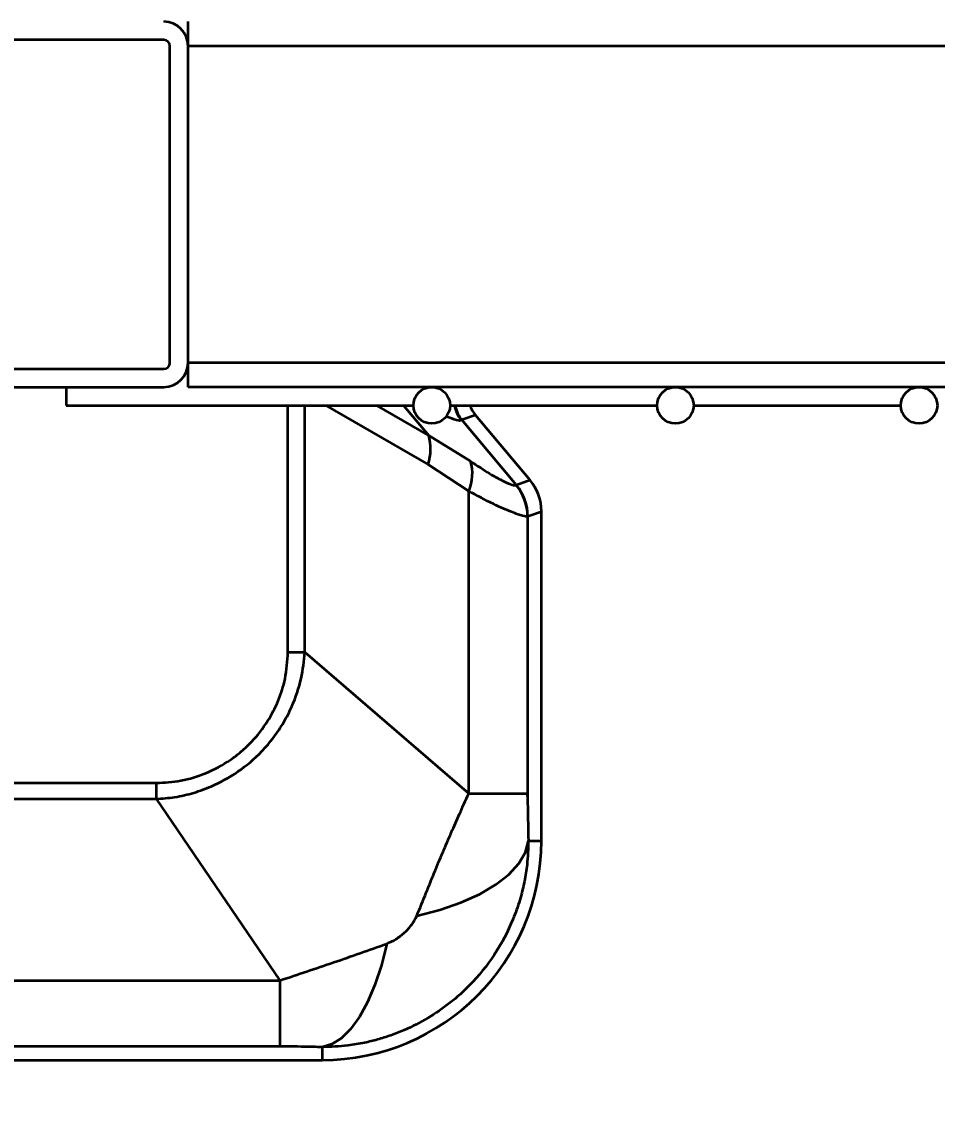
# Model space of a CAD drawing. Header units: millimetres. Extents: x 0 to 420, y 0 to 297.
# Drawn here: x 304.4 to 305.152, y 150.557 to 151.446 of the extents above; entities that cross this region are included whole.
import ezdxf

# ---------------------------------------------------------------- set-up
doc = ezdxf.new("R2010")
doc.units = ezdxf.units.MM
doc.layers.add('尺寸线层', color=150, linetype='Continuous')
doc.styles.add('SLDTEXTSTYLE2', font='TXT', dxfattribs={"width": 0.7})
doc.dimstyles.new('SLDDIMSTYLE0', dxfattribs={"dimtxt": 3.5, "dimasz": 3.302, "dimexe": 0, "dimexo": 0.0625, "dimgap": 0.875, "dimtad": 1, "dimdec": 1, "dimlfac": 100, "dimrnd": 1e-09, "dimzin": 12, "dimdsep": 46, "dimtxsty": 'SLDTEXTSTYLE2', "dimsah": 1, "dimcen": 0.09, "dimadec": 0, "dimazin": 3, "dimtfac": 1, "dimtdec": 3, "dimtofl": 0, "dimtmove": 0, "dimatfit": 3, "dimfxl": 0, "dimfrac": 2, "dimtolj": 1, "dimtzin": 12, "dimarcsym": 0})

# ---------------------------------------------------------------- blocks, each defined once
blk = doc.blocks.new('_D')
at = {"layer": '尺寸线层'}
for p, q in [((291.94307, 202.64124), (364.68758, 202.64124)), ((363.68758, 202.64124), (363.68758, 128.58016)), ((326.11667, 128.58016), (364.68758, 128.58016))]:
    blk.add_line(p, q, dxfattribs=at)
for points in [[(363.68758, 202.64124), (363.17958, 199.33924), (364.19558, 199.33924)], [(363.68758, 128.58016), (364.19558, 131.88216), (363.17958, 131.88216)]]:
    blk.add_solid(points, dxfattribs=at)
at = {"layer": '尺寸线层', "insert": (359.17585, 158.53763), "char_height": 3.5, "attachment_point": 1, "rotation": 90, "style": 'SLDTEXTSTYLE2'}
blk.add_mtext('7406.11', dxfattribs=at)

msp = doc.modelspace()

# ---------------------------------------------------------------- linework, layer by layer
at = {"color": 7, "linetype": 'Continuous', "lineweight": 35}
for p, q in [((304.53702, 151.42569), (304.53702, 151.44569)), ((304.53702, 151.43319), (304.53557, 151.43319)), ((304.53557, 151.43319), (304.53702, 151.43319)), ((304.51702, 151.43069), (304.37973, 151.43069)), ((304.52202, 151.16569), (304.52202, 151.42569)), ((304.53702, 151.16569), (304.53702, 151.42569)), ((309.13702, 151.42569), (304.53702, 151.42569)), ((304.53702, 151.16569), (304.53702, 151.42569)), ((304.35702, 151.16069), (304.51702, 151.16069)), ((304.53702, 151.16069), (304.53639, 151.16069)), ((309.13702, 151.16569), (304.53702, 151.16569)), ((304.53702, 151.14569), (304.53702, 151.16569)), ((304.35702, 151.14569), (304.51702, 151.14569)), ((304.43702, 151.14569), (304.43702, 151.13069)), ((309.13702, 151.14569), (304.53702, 151.14569)), ((304.43702, 151.13069), (304.72202, 151.13069)), ((304.61891, 150.92817), (304.61891, 151.13069)), ((304.63285, 150.92817), (304.63285, 151.13069)), ((304.65014, 151.13069), (304.73404, 151.08225)), ((304.73456, 151.10607), (304.69191, 151.13069)), ((304.7139, 151.13069), (304.73456, 151.10607)), ((304.75202, 151.13069), (304.92202, 151.13069)), ((304.77287, 151.12274), (304.76172, 151.11868)), ((304.81768, 151.06933), (304.77287, 151.12274)), ((304.95202, 151.13069), (305.12202, 151.13069)), ((304.76172, 151.11868), (304.7613, 151.1184)), ((304.80653, 151.06527), (304.76172, 151.11868)), ((304.73456, 151.10607), (304.76882, 151.08492)), ((304.76733, 151.06029), (304.73404, 151.08225)), ((304.81768, 151.06933), (304.80653, 151.06527)), ((304.76733, 150.81206), (304.76733, 151.06029)), ((304.80627, 151.06512), (304.80653, 151.06527)), ((304.81588, 151.0396), (304.82702, 151.04365)), ((304.82702, 150.77319), (304.82702, 151.04365)), ((304.81588, 151.0396), (304.81564, 151.03946)), ((304.81564, 151.03946), (304.81564, 150.81206)), ((304.61891, 150.92817), (304.63285, 150.92817)), ((304.63285, 150.92817), (304.76733, 150.81206)), ((304.30442, 150.82072), (304.51088, 150.82072)), ((304.51088, 150.82072), (304.51088, 150.80753)), ((304.76733, 150.81206), (304.81564, 150.81206)), ((304.30442, 150.80753), (304.51088, 150.80753)), ((304.51088, 150.80753), (304.61241, 150.65864)), ((304.81634, 150.77319), (304.82702, 150.77319)), ((304.36004, 150.65864), (304.61241, 150.65864)), ((304.61241, 150.65864), (304.61241, 150.60433)), ((304.61241, 150.60433), (304.37698, 150.60433)), ((304.64702, 150.60385), (304.64702, 150.59319)), ((304.37293, 150.59319), (304.64702, 150.59319))]:
    msp.add_line(p, q, dxfattribs=at)
at = {"color": 7, "linetype": 'Continuous', "lineweight": 35, "flags": 128}
for points in [[(304.72472, 150.71154), (304.74363, 150.71651), (304.76095, 150.72253), (304.77636, 150.72947), (304.78957, 150.73721), (304.80035, 150.74562), (304.80849, 150.75452), (304.81385, 150.76377), (304.81634, 150.77319)], [(304.70014, 150.68872), (304.69563, 150.67111), (304.6903, 150.65505), (304.68426, 150.6408), (304.67759, 150.6286), (304.6704, 150.61866), (304.66283, 150.61115), (304.65499, 150.60619), (304.64702, 150.60385)]]:
    msp.add_lwpolyline(points, dxfattribs=at)
at = {"color": 7, "linetype": 'Continuous', "lineweight": 35}
for centre in [(304.73702, 151.13069), (304.93702, 151.13069), (305.13702, 151.13069)]:
    msp.add_circle(centre, 0.015, dxfattribs=at)
for centre, radius, start, end in [((304.51702, 151.42569), 0.02, 0, 90), ((304.51702, 151.42569), 0.005, 0, 90), ((304.51702, 151.16569), 0.02, 270, 0), ((304.51702, 151.16569), 0.005, 270, 0), ((304.78047, 151.13451), 0.02504, 188.76406, 220.02661), ((304.78091, 151.13475), 0.02504, 189.33403, 219.94106), ((304.69601, 151.09499), 0.04011, 341.48363, 16.03426), ((304.73498, 151.0746), 0.03537, 336.13725, 16.96231), ((304.77558, 151.03937), 0.04006, 0.12692, 39.99242), ((304.77582, 151.03956), 0.04006, 0.05864, 39.94136), ((304.64702, 150.77319), 0.18, 270, 0)]:
    msp.add_arc(centre, radius, start, end, dxfattribs=at)
for centre, major_axis, start_param in [((304.79206, 151.13881), (0.02353, 0.00856), 3.122637), ((304.78697, 151.04361), (-0.03765, -0.0137), 2.793026)]:
    msp.add_ellipse(centre, major_axis=major_axis, ratio=0.998448, start_param=start_param, end_param=3.49016, dxfattribs=at)
for points, knots in [([(304.7613, 151.1184), (304.7604, 151.11814), (304.75866, 151.11763), (304.75189, 151.12032), (304.74863, 151.12162)], [0, 0, 0, 0, 0.517969, 1, 1, 1, 1]), ([(304.76882, 151.08492), (304.77426, 151.08128), (304.78484, 151.07419), (304.79619, 151.06816), (304.80384, 151.06489), (304.80545, 151.06504), (304.80627, 151.06512)], [0, 0, 0, 0, 0.2701747, 0.5252885, 0.7593323, 1, 1, 1, 1]), ([(304.81564, 151.03946), (304.81461, 151.03943), (304.81258, 151.03937), (304.80278, 151.04289), (304.78814, 151.04921), (304.7744, 151.05653), (304.76733, 151.06029)], [0, 0, 0, 0, 0.239453, 0.47313, 0.728792, 1, 1, 1, 1]), ([(304.51088, 150.82072), (304.51767, 150.8211), (304.53155, 150.82187), (304.55229, 150.82837), (304.56878, 150.8372), (304.58098, 150.84655), (304.59168, 150.8567), (304.60236, 150.87035), (304.6114, 150.88793), (304.61761, 150.9071), (304.61846, 150.9208), (304.61891, 150.92817)], [0, 0, 0, 0, 0.120461, 0.246403, 0.382818, 0.450919, 0.519058, 0.644752, 0.756806, 0.869265, 1, 1, 1, 1]), ([(304.51088, 150.80753), (304.51593, 150.80793), (304.52635, 150.80874), (304.54149, 150.81231), (304.55918, 150.81872), (304.57855, 150.82944), (304.59545, 150.84382), (304.60753, 150.85803), (304.61577, 150.8704), (304.62385, 150.88629), (304.63049, 150.90556), (304.63209, 150.92088), (304.63285, 150.92817)], [0, 0, 0, 0, 0.080728, 0.166845, 0.247263, 0.380655, 0.517772, 0.598864, 0.677745, 0.754478, 0.883127, 1, 1, 1, 1]), ([(304.72472, 150.71154), (304.72731, 150.71794), (304.73234, 150.73036), (304.73981, 150.74872), (304.74666, 150.76515), (304.75331, 150.78058), (304.76015, 150.79603), (304.76484, 150.8065), (304.76733, 150.81206)], [0, 0, 0, 0, 0.191169, 0.37068, 0.538766, 0.672129, 0.825955, 1, 1, 1, 1]), ([(304.81565, 150.80991), (304.81561, 150.81044), (304.81557, 150.81118), (304.81549, 150.81187), (304.81545, 150.81201), (304.81543, 150.81207)], [0, 0, 0, 0, 0.56153, 0.792581, 1, 1, 1, 1]), ([(304.81564, 150.81206), (304.81564, 150.81164), (304.81565, 150.808), (304.81583, 150.79459), (304.81612, 150.78242), (304.81634, 150.77319)], [0, 0, 0, 0, 0.030601, 0.265216, 1, 1, 1, 1]), ([(304.81634, 150.77319), (304.81613, 150.76664), (304.81578, 150.75544), (304.81313, 150.73918), (304.80941, 150.72414), (304.80213, 150.70356), (304.78929, 150.67929), (304.77099, 150.65665), (304.75216, 150.63975), (304.73414, 150.62734), (304.71762, 150.61888), (304.7036, 150.61338), (304.69268, 150.60994), (304.68089, 150.60709), (304.66572, 150.60449), (304.65406, 150.60409), (304.64702, 150.60385)], [0, 0, 0, 0, 0.0739659, 0.1262093, 0.185583, 0.2486291, 0.3721472, 0.493376, 0.5749275, 0.6569554, 0.7394589, 0.7837418, 0.826761, 0.8685165, 0.9206239, 1, 1, 1, 1]), ([(304.70014, 150.68872), (304.70266, 150.68986), (304.70797, 150.69226), (304.71492, 150.69789), (304.72096, 150.70429), (304.72353, 150.70923), (304.72472, 150.71154)], [0, 0, 0, 0, 0.242294, 0.509366, 0.771567, 1, 1, 1, 1]), ([(304.61241, 150.65864), (304.62712, 150.66352), (304.65638, 150.67324), (304.68561, 150.68358), (304.70014, 150.68872)], [0, 0, 0, 0, 0.5026909, 1, 1, 1, 1]), ([(304.64702, 150.60385), (304.64226, 150.60395), (304.6338, 150.60412), (304.62217, 150.60429), (304.6153, 150.60432), (304.61241, 150.60433)], [0, 0, 0, 0, 0.426106, 0.75777, 1, 1, 1, 1])]:
    msp.add_open_spline(points, degree=3, knots=knots, dxfattribs=at)

# ---------------------------------------------------------------- dimensions: what is measured, and where the dimension line sits
at = {"layer": '尺寸线层'}
dim = msp.add_linear_dim(base=(363.68758, 128.58016), p1=(291.94307, 202.64124), p2=(326.11667, 128.58016), angle=90, dimstyle='SLDDIMSTYLE0', dxfattribs=at)
dim.commit()
dim.dimension.update_dxf_attribs({"geometry": '_D', "text_midpoint": (363.68758, 163.90673), "dimtype": 160})

doc.saveas('drawing.dxf')
